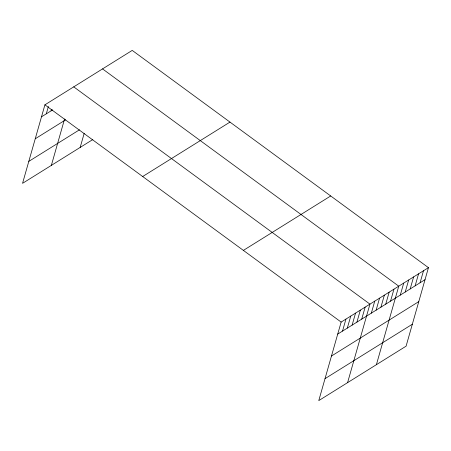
<?xml version="1.0" encoding="UTF-8"?>
<svg xmlns="http://www.w3.org/2000/svg" width="451" height="451" viewBox="0 0 451 451"><rect width="100%" height="100%" fill="white"/><g stroke="black" fill="none" stroke-linecap="round" stroke-linejoin="round"><path stroke-width="0.68" d="M428.45 267.663L341.142 322.087L318.772 400.601L406.086 346.176L428.45 267.663L132.228 50.399L44.914 104.824L22.55 183.337L92.821 139.534M46.295 113.832L48.387 106.498M51.098 110.839L51.482 109.508M51.363 165.376L64.578 118.985M80.177 147.415L84.168 133.395M342.523 331.096L345.94 319.094M347.326 328.102L350.743 316.1M352.124 325.109L355.546 313.107M356.927 322.121L360.349 310.113M361.73 319.128L365.152 307.12M347.586 382.64L369.95 304.126L73.727 86.863M371.336 313.141L374.753 301.133M376.134 310.147L379.556 298.139M380.937 307.154L384.359 295.151M385.74 304.16L389.162 292.158M390.543 301.167L393.96 289.164M376.399 364.679L398.763 286.171L102.54 68.907M400.291 295.089L403.713 283.087M405.24 292.006L408.662 280.003M410.19 288.922L413.606 276.92M415.134 285.838L418.556 273.83M420.084 282.754L423.5 270.747M41.498 116.826L52.699 109.841M35.246 138.773L65.654 119.819M28.802 161.39L79.489 129.792M142.668 176.521L229.982 122.097M243.388 250.39L330.696 195.971M337.72 334.09L425.028 279.671M331.468 356.036L418.776 301.618M325.024 378.648L412.338 324.23M44.914 104.824L341.142 322.087"/></g></svg>
